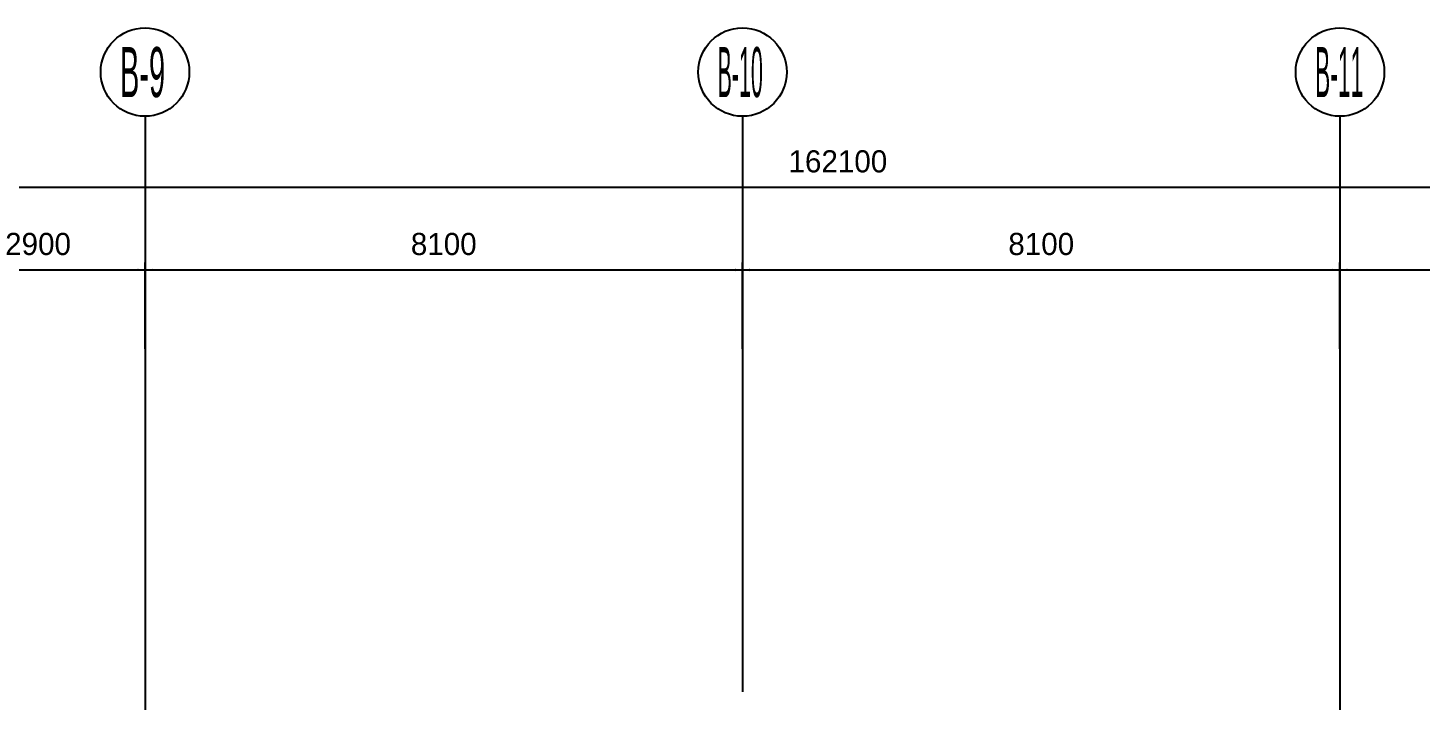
# Model space of a CAD drawing. Extents: x 387171 to 699106, y 11966 to 245688.
# Drawn here: x 537170 to 556058, y 234386 to 243519 of the extents above; entities that cross this region are included whole.
import ezdxf

# ---------------------------------------------------------------- set-up
doc = ezdxf.new("R2010")
doc.units = 0
doc.header["$LTSCALE"] = 100
doc.header["$MEASUREMENT"] = 0
doc.layers.add('DOTE', color=253, linetype='Continuous')
doc.layers.add('L-AXIS', color=3, linetype='Continuous')
doc.styles.add('tk', font='tk')
doc.dimstyles.get("Standard").update_dxf_attribs({"dimtxt": 300, "dimasz": 100, "dimexe": 100, "dimexo": 250, "dimgap": 100, "dimtad": 0, "dimtoh": 1, "dimdec": 0, "dimdsep": 46, "dimcen": 0.09, "dimclrt": 7, "dimadec": 0, "dimazin": 0, "dimtfac": 1, "dimtdec": 4, "dimtofl": 0, "dimtmove": 0, "dimatfit": 3, "dimfxl": 1, "dimtolj": 1, "dimtzin": 0, "dimarcsym": 0})

# ---------------------------------------------------------------- blocks, each defined once
blk = doc.blocks.new('*D1981')
at = {"layer": 'L-AXIS', "color": 0, "linetype": 'ByBlock', "lineweight": -2}
for p, q in [((494858, 239398), (494858, 241456)), ((656958, 239398), (656958, 241456)), ((494858, 241356), (656958, 241356))]:
    blk.add_line(p, q, dxfattribs=at)
for points in [[(494858, 241356), (494958, 241372), (494958, 241339)], [(656958, 241356), (656858, 241339), (656858, 241372)]]:
    blk.add_solid(points, dxfattribs=at)
at = {"layer": 'L-AXIS', "color": 7, "linetype": 'Continuous', "lineweight": -2, "insert": (548151, 241706), "char_height": 300, "width": 1106.67, "attachment_point": 5, "style": 'tk'}
blk.add_mtext('162100', dxfattribs=at)
blk = doc.blocks.new('*D2217')
at = {"layer": 'L-AXIS', "color": 0, "linetype": 'ByBlock', "lineweight": -2}
for p, q in [((538758, 239163), (538758, 240335)), ((546858, 239163), (546858, 240335)), ((538758, 240235), (546858, 240235))]:
    blk.add_line(p, q, dxfattribs=at)
for points in [[(538758, 240235), (538858, 240251), (538858, 240218)], [(546858, 240235), (546758, 240218), (546758, 240251)]]:
    blk.add_solid(points, dxfattribs=at)
at = {"layer": 'L-AXIS', "color": 7, "linetype": 'Continuous', "lineweight": -2, "insert": (542808, 240585), "char_height": 300, "width": 775, "attachment_point": 5, "style": 'tk'}
blk.add_mtext('8100', dxfattribs=at)
blk = doc.blocks.new('_AXISO')
blk.add_circle((0, 0), 0.5)
blk = doc.blocks.new('*D4381')
at = {"layer": 'L-AXIS', "color": 0, "linetype": 'ByBlock', "lineweight": -2}
for p, q in [((535858, 239163), (535858, 240335)), ((538758, 239163), (538758, 240335)), ((535858, 240235), (538758, 240235))]:
    blk.add_line(p, q, dxfattribs=at)
for points in [[(535858, 240235), (535958, 240251), (535958, 240218)], [(538758, 240235), (538658, 240218), (538658, 240251)]]:
    blk.add_solid(points, dxfattribs=at)
at = {"layer": 'L-AXIS', "color": 7, "linetype": 'Continuous', "lineweight": -2, "insert": (537308, 240585), "char_height": 300, "width": 775, "attachment_point": 5, "style": 'tk'}
blk.add_mtext('2900', dxfattribs=at)
blk = doc.blocks.new('*D4542')
at = {"layer": 'L-AXIS', "color": 0, "linetype": 'ByBlock', "lineweight": -2}
for p, q in [((554958, 239163), (554958, 240335)), ((563058, 239163), (563058, 240335)), ((554958, 240235), (563058, 240235))]:
    blk.add_line(p, q, dxfattribs=at)
for points in [[(554958, 240235), (555058, 240251), (555058, 240218)], [(563058, 240235), (562958, 240218), (562958, 240251)]]:
    blk.add_solid(points, dxfattribs=at)
at = {"layer": 'L-AXIS', "color": 7, "linetype": 'Continuous', "lineweight": -2, "insert": (559008, 240585), "char_height": 300, "width": 775, "attachment_point": 5, "style": 'tk'}
blk.add_mtext('8100', dxfattribs=at)
blk = doc.blocks.new('*D730')
at = {"layer": 'L-AXIS', "color": 0, "linetype": 'ByBlock', "lineweight": -2}
for p, q in [((546858, 239163), (546858, 240335)), ((554958, 239163), (554958, 240335)), ((546858, 240235), (554958, 240235))]:
    blk.add_line(p, q, dxfattribs=at)
for points in [[(546858, 240235), (546958, 240251), (546958, 240218)], [(554958, 240235), (554858, 240218), (554858, 240251)]]:
    blk.add_solid(points, dxfattribs=at)
at = {"layer": 'L-AXIS', "color": 7, "linetype": 'Continuous', "lineweight": -2, "insert": (550908, 240585), "char_height": 300, "width": 775, "attachment_point": 5, "style": 'tk'}
blk.add_mtext('8100', dxfattribs=at)

msp = doc.modelspace()

# ---------------------------------------------------------------- linework, layer by layer
at = {"layer": 'DOTE'}
for p, q in [((538758.1, 238913.1), (538758.1, 94087.9)), ((546858.1, 238913.1), (546858.1, 234510.7)), ((554958.1, 238913.1), (554958.1, 234260.7))]:
    msp.add_line(p, q, dxfattribs=at)
at = {"layer": 'L-AXIS'}
for p, q in [((538758.1, 242318.6), (538758.1, 238913.1)), ((546858.1, 242318.6), (546858.1, 238913.1)), ((546858.1, 242318.6), (546858.1, 238913.1)), ((554958.1, 242318.6), (554958.1, 238913.1)), ((554958.1, 242318.6), (554958.1, 238913.1)), ((554958.1, 242318.6), (554958.1, 238913.1))]:
    msp.add_line(p, q, dxfattribs=at)

# ---------------------------------------------------------------- block references
ref = msp.add_blockref('_AXISO', (538758.1, 242918.6), dxfattribs=dict(at, xscale=1199.999999999997, yscale=1200, rotation=359.9996457873818))
ref.add_attrib('A', 'B-9', (538418.7, 242579.2), dxfattribs={"height": 678.82, "style": 'tk', "width": 0.433333})
ref = msp.add_blockref('_AXISO', (546858.1, 242918.6), dxfattribs=dict(at, xscale=1199.999999999997, yscale=1200, rotation=359.9996457873818))
ref.add_attrib('A', 'B-10', (546518.7, 242579.2), dxfattribs={"height": 678.82, "style": 'tk', "width": 0.320988})
ref = msp.add_blockref('_AXISO', (554958.1, 242918.6), dxfattribs=dict(at, xscale=1199.999999999997, yscale=1200, rotation=359.9996457873818))
ref.add_attrib('A', 'B-11', (554618.7, 242579.2), dxfattribs={"height": 678.82, "style": 'tk', "width": 0.342105})

# ---------------------------------------------------------------- dimensions: what is measured, and where the dimension line sits
for base, p1, p2, picture, middle in [((656958.1, 241355.5), (494858.1, 239148.3), (656958.1, 239148.3), '*D1981', (548150.6, 241705.5)), ((538758.1, 240234.6), (535858.1, 238913.1), (538758.1, 238913.1), '*D4381', (537308.1, 240584.6)), ((546858.1, 240234.6), (538758.1, 238913.1), (546858.1, 238913.1), '*D2217', (542808.1, 240584.6)), ((554958.1, 240234.6), (546858.1, 238913.1), (554958.1, 238913.1), '*D730', (550908.1, 240584.6)), ((563058.1, 240234.6), (554958.1, 238913.1), (563058.1, 238913.1), '*D4542', (559008.1, 240584.6))]:
    dim = msp.add_linear_dim(base=base, p1=p1, p2=p2, dimstyle='Standard', dxfattribs=at)
    dim.commit()
    dim.dimension.update_dxf_attribs({"geometry": picture, "text_midpoint": middle})

doc.saveas('drawing.dxf')
